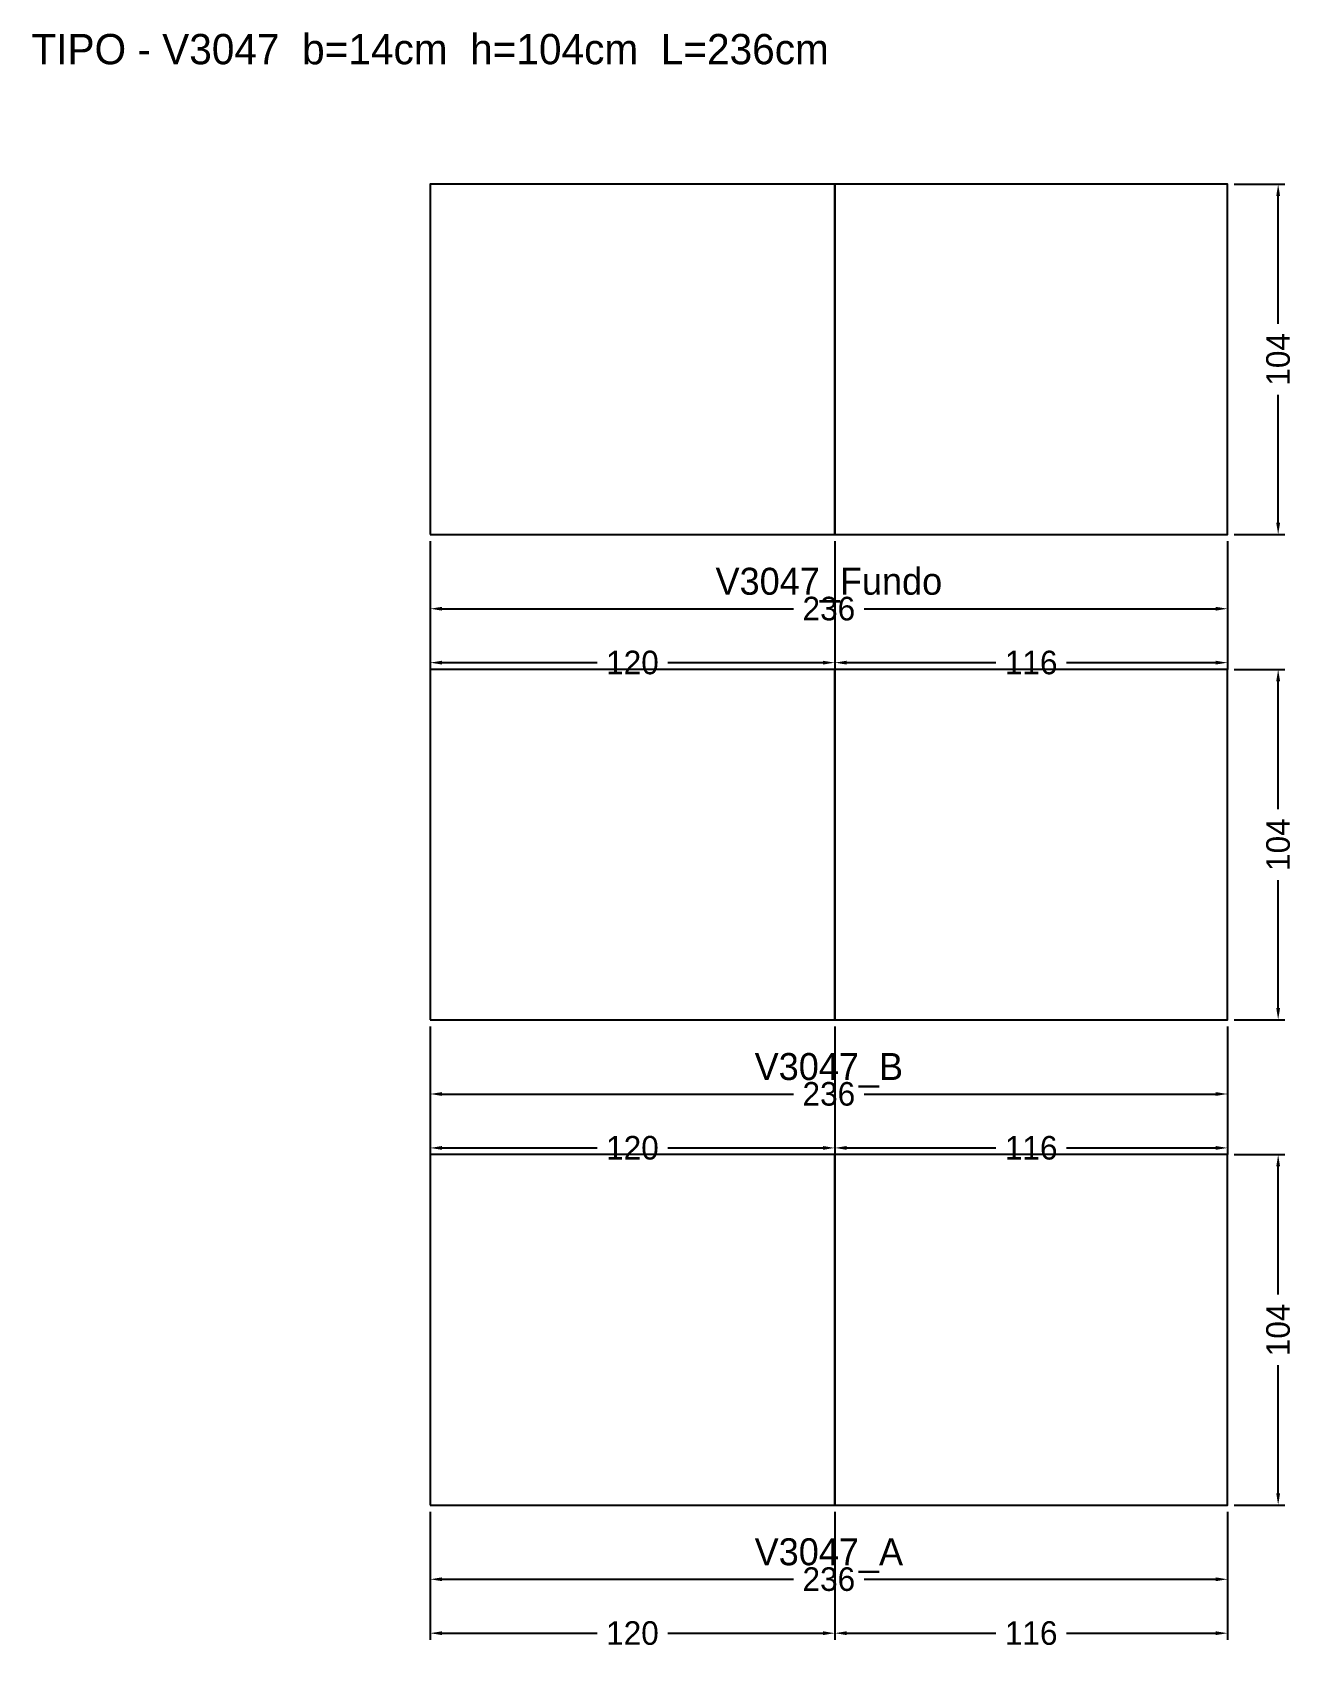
# Model space of a CAD drawing. Header units: metres. Extents: x -118 to 256, y -43 to 437.
import ezdxf

# ---------------------------------------------------------------- set-up
doc = ezdxf.new("R2010")
doc.units = ezdxf.units.M
for name, color, linetype in [('COTA', 3, 'Continuous'), ('NOMENCLATURA', 2, 'Continuous'), ('Paineis', 7, 'Continuous'), ('Texto Secao', 2, 'Continuous')]:
    doc.layers.add(name, color=color, linetype=linetype)
doc.dimstyles.new('COTA_VIG', dxfattribs={"dimtxt": 7, "dimasz": 3.5, "dimexe": 2, "dimexo": 2, "dimgap": 1.5, "dimtad": 1, "dimdec": 1, "dimcen": 2.5, "dimclrd": 3, "dimclre": 3, "dimclrt": 3, "dimazin": 3, "dimtfac": 1, "dimtmove": 0, "dimatfit": 3})

# ---------------------------------------------------------------- blocks, each defined once
blk = doc.blocks.new('_CLOSEDFILLED')
at = {"color": 0, "linetype": 'BYBLOCK'}
blk.add_solid([(-1, 0.16), (0, 0), (-1, -0.16)], dxfattribs=at)
blk = doc.blocks.new('*D1')
at = {"color": 3}
for p, q in [((0, -2), (0, -24)), ((236.5, -2), (236.5, -24)), ((3.5, -22), (107.75, -22)), ((128.75, -22), (233, -22))]:
    blk.add_line(p, q, dxfattribs=at)
at = {"layer": 'Defpoints'}
for p in [(0, 0), (236.5, 0), (0, -22)]:
    blk.add_point(p, dxfattribs=at)
at = {"layer": 'COTA', "color": 3, "xscale": 3.5, "yscale": 3.5, "rotation": 180}
blk.add_blockref('_CLOSEDFILLED', (0, -22), dxfattribs=at)
at = {"layer": 'COTA', "color": 3, "xscale": 3.5, "yscale": 3.5}
blk.add_blockref('_CLOSEDFILLED', (236.5, -22), dxfattribs=at)
at = {"layer": 'COTA', "color": 3, "insert": (118.25, -22), "char_height": 7, "attachment_point": 5}
blk.add_mtext('236', dxfattribs=at)
blk = doc.blocks.new('*D2')
at = {"color": 3}
for p, q in [((0, -2), (0, -40)), ((120, -2), (120, -40)), ((3.5, -38), (49.5, -38)), ((70.5, -38), (116.5, -38))]:
    blk.add_line(p, q, dxfattribs=at)
at = {"layer": 'Defpoints'}
for p in [(0, 0), (120, 0), (0, -38)]:
    blk.add_point(p, dxfattribs=at)
at = {"layer": 'COTA', "color": 3, "xscale": 3.5, "yscale": 3.5, "rotation": 180}
blk.add_blockref('_CLOSEDFILLED', (0, -38), dxfattribs=at)
at = {"layer": 'COTA', "color": 3, "xscale": 3.5, "yscale": 3.5}
blk.add_blockref('_CLOSEDFILLED', (120, -38), dxfattribs=at)
at = {"layer": 'COTA', "color": 3, "insert": (60, -38), "char_height": 7, "attachment_point": 5}
blk.add_mtext('120', dxfattribs=at)
blk = doc.blocks.new('*D3')
at = {"color": 3}
for p, q in [((120, -2), (120, -40)), ((236.5, -2), (236.5, -40)), ((123.5, -38), (167.75, -38)), ((188.75, -38), (233, -38))]:
    blk.add_line(p, q, dxfattribs=at)
at = {"layer": 'Defpoints'}
for p in [(120, 0), (236.5, 0), (120, -38)]:
    blk.add_point(p, dxfattribs=at)
at = {"layer": 'COTA', "color": 3, "xscale": 3.5, "yscale": 3.5, "rotation": 180}
blk.add_blockref('_CLOSEDFILLED', (120, -38), dxfattribs=at)
at = {"layer": 'COTA', "color": 3, "xscale": 3.5, "yscale": 3.5}
blk.add_blockref('_CLOSEDFILLED', (236.5, -38), dxfattribs=at)
at = {"layer": 'COTA', "color": 3, "insert": (178.25, -38), "char_height": 7, "attachment_point": 5}
blk.add_mtext('116', dxfattribs=at)
blk = doc.blocks.new('*D4')
at = {"color": 3}
for p, q in [((238.5, 104), (253.5, 104)), ((251.5, 62.5), (251.5, 100.5)), ((251.5, 3.5), (251.5, 41.5)), ((238.5, 0), (253.5, 0))]:
    blk.add_line(p, q, dxfattribs=at)
at = {"layer": 'Defpoints'}
for p in [(236.5, 104), (236.5, 0), (251.5, 0)]:
    blk.add_point(p, dxfattribs=at)
at = {"layer": 'COTA', "color": 3, "xscale": 3.5, "yscale": 3.5}
for p, rotation in [((251.5, 104), 90), ((251.5, 0), 270)]:
    blk.add_blockref('_CLOSEDFILLED', p, dxfattribs=dict(at, rotation=rotation))
at = {"layer": 'COTA', "color": 3, "insert": (251.5, 52), "char_height": 7, "attachment_point": 5, "rotation": 90}
blk.add_mtext('104', dxfattribs=at)
blk = doc.blocks.new('*D5')
at = {"color": 3}
for p, q in [((0, 142), (0, 120)), ((236.5, 142), (236.5, 120)), ((3.5, 122), (107.75, 122)), ((128.75, 122), (233, 122))]:
    blk.add_line(p, q, dxfattribs=at)
at = {"layer": 'Defpoints'}
for p in [(0, 144), (236.5, 144), (0, 122)]:
    blk.add_point(p, dxfattribs=at)
at = {"layer": 'COTA', "color": 3, "xscale": 3.5, "yscale": 3.5, "rotation": 180}
blk.add_blockref('_CLOSEDFILLED', (0, 122), dxfattribs=at)
at = {"layer": 'COTA', "color": 3, "xscale": 3.5, "yscale": 3.5}
blk.add_blockref('_CLOSEDFILLED', (236.5, 122), dxfattribs=at)
at = {"layer": 'COTA', "color": 3, "insert": (118.25, 122), "char_height": 7, "attachment_point": 5}
blk.add_mtext('236', dxfattribs=at)
blk = doc.blocks.new('*D6')
at = {"color": 3}
for p, q in [((0, 142), (0, 104)), ((120, 142), (120, 104)), ((3.5, 106), (49.5, 106)), ((70.5, 106), (116.5, 106))]:
    blk.add_line(p, q, dxfattribs=at)
at = {"layer": 'Defpoints'}
for p in [(0, 144), (120, 144), (0, 106)]:
    blk.add_point(p, dxfattribs=at)
at = {"layer": 'COTA', "color": 3, "xscale": 3.5, "yscale": 3.5, "rotation": 180}
blk.add_blockref('_CLOSEDFILLED', (0, 106), dxfattribs=at)
at = {"layer": 'COTA', "color": 3, "xscale": 3.5, "yscale": 3.5}
blk.add_blockref('_CLOSEDFILLED', (120, 106), dxfattribs=at)
at = {"layer": 'COTA', "color": 3, "insert": (60, 106), "char_height": 7, "attachment_point": 5}
blk.add_mtext('120', dxfattribs=at)
blk = doc.blocks.new('*D7')
at = {"color": 3}
for p, q in [((120, 142), (120, 104)), ((236.5, 142), (236.5, 104)), ((123.5, 106), (167.75, 106)), ((188.75, 106), (233, 106))]:
    blk.add_line(p, q, dxfattribs=at)
at = {"layer": 'Defpoints'}
for p in [(120, 144), (236.5, 144), (120, 106)]:
    blk.add_point(p, dxfattribs=at)
at = {"layer": 'COTA', "color": 3, "xscale": 3.5, "yscale": 3.5, "rotation": 180}
blk.add_blockref('_CLOSEDFILLED', (120, 106), dxfattribs=at)
at = {"layer": 'COTA', "color": 3, "xscale": 3.5, "yscale": 3.5}
blk.add_blockref('_CLOSEDFILLED', (236.5, 106), dxfattribs=at)
at = {"layer": 'COTA', "color": 3, "insert": (178.25, 106), "char_height": 7, "attachment_point": 5}
blk.add_mtext('116', dxfattribs=at)
blk = doc.blocks.new('*D8')
at = {"color": 3}
for p, q in [((238.5, 248), (253.5, 248)), ((251.5, 206.5), (251.5, 244.5)), ((251.5, 147.5), (251.5, 185.5)), ((238.5, 144), (253.5, 144))]:
    blk.add_line(p, q, dxfattribs=at)
at = {"layer": 'Defpoints'}
for p in [(236.5, 248), (236.5, 144), (251.5, 144)]:
    blk.add_point(p, dxfattribs=at)
at = {"layer": 'COTA', "color": 3, "xscale": 3.5, "yscale": 3.5}
for p, rotation in [((251.5, 248), 90), ((251.5, 144), 270)]:
    blk.add_blockref('_CLOSEDFILLED', p, dxfattribs=dict(at, rotation=rotation))
at = {"layer": 'COTA', "color": 3, "insert": (251.5, 196), "char_height": 7, "attachment_point": 5, "rotation": 90}
blk.add_mtext('104', dxfattribs=at)
blk = doc.blocks.new('*D9')
at = {"color": 3}
for p, q in [((0, 286), (0, 264)), ((236.5, 286), (236.5, 264)), ((3.5, 266), (107.75, 266)), ((128.75, 266), (233, 266))]:
    blk.add_line(p, q, dxfattribs=at)
at = {"layer": 'Defpoints'}
for p in [(0, 288), (236.5, 288), (0, 266)]:
    blk.add_point(p, dxfattribs=at)
at = {"layer": 'COTA', "color": 3, "xscale": 3.5, "yscale": 3.5, "rotation": 180}
blk.add_blockref('_CLOSEDFILLED', (0, 266), dxfattribs=at)
at = {"layer": 'COTA', "color": 3, "xscale": 3.5, "yscale": 3.5}
blk.add_blockref('_CLOSEDFILLED', (236.5, 266), dxfattribs=at)
at = {"layer": 'COTA', "color": 3, "insert": (118.25, 266), "char_height": 7, "attachment_point": 5}
blk.add_mtext('236', dxfattribs=at)
blk = doc.blocks.new('*D10')
at = {"color": 3}
for p, q in [((0, 286), (0, 248)), ((120, 286), (120, 248)), ((3.5, 250), (49.5, 250)), ((70.5, 250), (116.5, 250))]:
    blk.add_line(p, q, dxfattribs=at)
at = {"layer": 'Defpoints'}
for p in [(0, 288), (120, 288), (0, 250)]:
    blk.add_point(p, dxfattribs=at)
at = {"layer": 'COTA', "color": 3, "xscale": 3.5, "yscale": 3.5, "rotation": 180}
blk.add_blockref('_CLOSEDFILLED', (0, 250), dxfattribs=at)
at = {"layer": 'COTA', "color": 3, "xscale": 3.5, "yscale": 3.5}
blk.add_blockref('_CLOSEDFILLED', (120, 250), dxfattribs=at)
at = {"layer": 'COTA', "color": 3, "insert": (60, 250), "char_height": 7, "attachment_point": 5}
blk.add_mtext('120', dxfattribs=at)
blk = doc.blocks.new('*D11')
at = {"color": 3}
for p, q in [((120, 286), (120, 248)), ((236.5, 286), (236.5, 248)), ((123.5, 250), (167.75, 250)), ((188.75, 250), (233, 250))]:
    blk.add_line(p, q, dxfattribs=at)
at = {"layer": 'Defpoints'}
for p in [(120, 288), (236.5, 288), (120, 250)]:
    blk.add_point(p, dxfattribs=at)
at = {"layer": 'COTA', "color": 3, "xscale": 3.5, "yscale": 3.5, "rotation": 180}
blk.add_blockref('_CLOSEDFILLED', (120, 250), dxfattribs=at)
at = {"layer": 'COTA', "color": 3, "xscale": 3.5, "yscale": 3.5}
blk.add_blockref('_CLOSEDFILLED', (236.5, 250), dxfattribs=at)
at = {"layer": 'COTA', "color": 3, "insert": (178.25, 250), "char_height": 7, "attachment_point": 5}
blk.add_mtext('116', dxfattribs=at)
blk = doc.blocks.new('*D12')
at = {"color": 3}
for p, q in [((238.5, 392), (253.5, 392)), ((251.5, 350.5), (251.5, 388.5)), ((251.5, 291.5), (251.5, 329.5)), ((238.5, 288), (253.5, 288))]:
    blk.add_line(p, q, dxfattribs=at)
at = {"layer": 'Defpoints'}
for p in [(236.5, 392), (236.5, 288), (251.5, 288)]:
    blk.add_point(p, dxfattribs=at)
at = {"layer": 'COTA', "color": 3, "xscale": 3.5, "yscale": 3.5}
for p, rotation in [((251.5, 392), 90), ((251.5, 288), 270)]:
    blk.add_blockref('_CLOSEDFILLED', p, dxfattribs=dict(at, rotation=rotation))
at = {"layer": 'COTA', "color": 3, "insert": (251.5, 340), "char_height": 7, "attachment_point": 5, "rotation": 90}
blk.add_mtext('104', dxfattribs=at)

msp = doc.modelspace()

# ---------------------------------------------------------------- linework, layer by layer
at = {"layer": 'Paineis'}
for points in [[(0, 288), (120, 288), (120, 392), (0, 392)], [(120, 288), (236.5, 288), (236.5, 392), (120, 392)], [(0, 144), (120, 144), (120, 248), (0, 248)], [(120, 144), (236.5, 144), (236.5, 248), (120, 248)], [(0, 0), (120, 0), (120, 104), (0, 104)], [(120, 0), (236.5, 0), (236.5, 104), (120, 104)]]:
    msp.add_lwpolyline(points, close=True, dxfattribs=at)

# ---------------------------------------------------------------- texts
at = {"layer": 'NOMENCLATURA', "insert": (0, 432), "char_height": 9, "width": 256.5, "attachment_point": 5}
msp.add_mtext('TIPO - V3047  b=14cm  h=104cm  L=236cm', dxfattribs=at)
at = {"layer": 'Texto Secao', "char_height": 8, "width": 256.5, "attachment_point": 5}
for s, insert in [('V3047_Fundo', (118.25, 273)), ('V3047_B', (118.25, 129)), ('V3047_A', (118.25, -15))]:
    msp.add_mtext(s, dxfattribs=dict(at, insert=insert))

# ---------------------------------------------------------------- dimensions: what is measured, and where the dimension line sits
at = {"layer": 'COTA'}
for base, p1, p2, picture, middle in [((251.5, 288), (236.5, 288), (236.5, 392), '*D12', (251.5, 340)), ((251.5, 144), (236.5, 144), (236.5, 248), '*D8', (251.5, 196)), ((251.5, 0), (236.5, 0), (236.5, 104), '*D4', (251.5, 52))]:
    dim = msp.add_linear_dim(base=base, p1=p1, p2=p2, angle=90, dimstyle='COTA_VIG', dxfattribs=at)
    dim.commit()
    dim.dimension.update_dxf_attribs({"geometry": picture, "text_midpoint": middle})
for base, p1, p2, picture, middle in [((0, 266), (0, 288), (236.5, 288), '*D9', (118.25, 266)), ((0, 250), (0, 288), (120, 288), '*D10', (60, 250)), ((120, 250), (120, 288), (236.5, 288), '*D11', (178.25, 250)), ((0, 122), (0, 144), (236.5, 144), '*D5', (118.25, 122)), ((0, 106), (0, 144), (120, 144), '*D6', (60, 106)), ((120, 106), (120, 144), (236.5, 144), '*D7', (178.25, 106)), ((0, -22), (0, 0), (236.5, 0), '*D1', (118.25, -22)), ((0, -38), (0, 0), (120, 0), '*D2', (60, -38)), ((120, -38), (120, 0), (236.5, 0), '*D3', (178.25, -38))]:
    dim = msp.add_linear_dim(base=base, p1=p1, p2=p2, dimstyle='COTA_VIG', dxfattribs=at)
    dim.commit()
    dim.dimension.update_dxf_attribs({"geometry": picture, "text_midpoint": middle})

doc.saveas('drawing.dxf')
